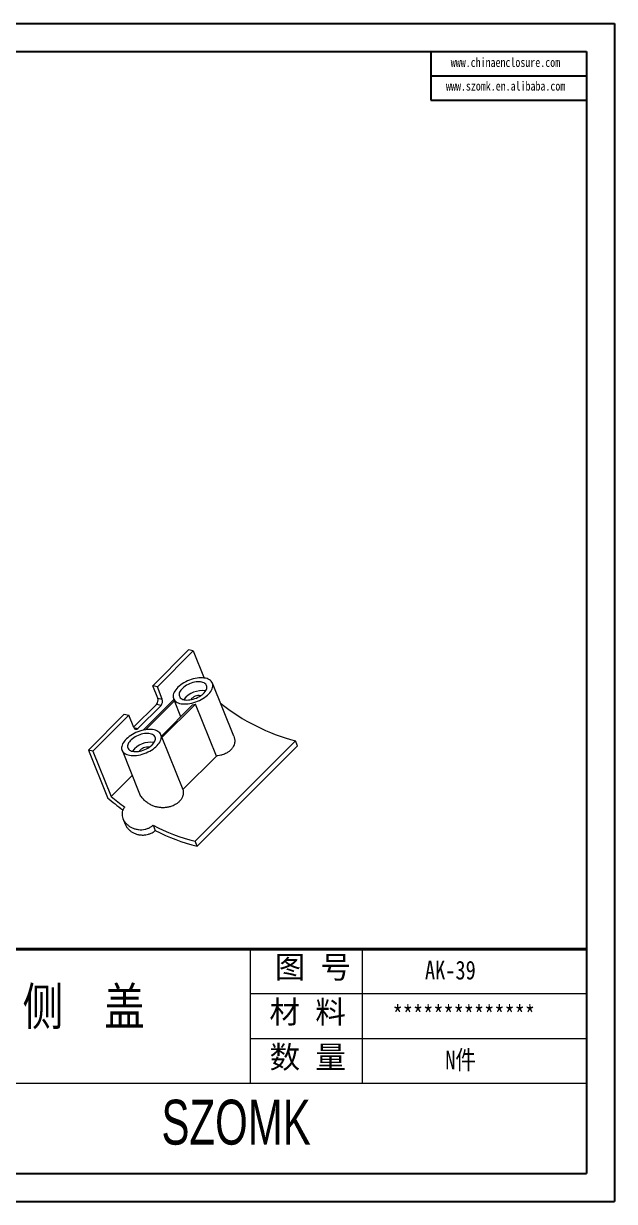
# Model space of a CAD drawing. Header units: inches. Extents: x 3440 to 5010, y 1126 to 1518.
# Drawn here: x 3678.2 to 3809.4, y 1125.7 to 1386.9 of the extents above; entities that cross this region are included whole.
import ezdxf

# ---------------------------------------------------------------- set-up
doc = ezdxf.new("R2010")
doc.units = ezdxf.units.IN
doc.header["$LTSCALE"] = 15
doc.layers.add('文字', color=81, linetype='Continuous')
doc.layers.add('粗实线', color=7, linetype='Continuous', lineweight=30)
doc.layers.add('细实线', color=3, linetype='Continuous', lineweight=9)
doc.styles.get("Standard").update_dxf_attribs({"font": 'txt', "bigfont": 'gbcbig.shx'})
doc.styles.add('宋体', font='', dxfattribs={"width": 0.8, "height": 3.5})
doc.styles.add('长仿宋', font='', dxfattribs={"width": 0.7, "height": 4})
doc.styles.get('宋体').set_extended_font_data('SimSun')
doc.styles.get('长仿宋').set_extended_font_data('SimSun')

msp = doc.modelspace()

# ---------------------------------------------------------------- linework, layer by layer
for p, q in [((3439.877, 1386.93), (3809.392, 1386.93)), ((3809.392, 1386.93), (3809.392, 1125.657)), ((3449.438, 1380.709), (3803.171, 1380.709)), ((3768.611, 1380.709), (3768.611, 1369.909)), ((3803.171, 1380.709), (3803.171, 1131.877)), ((3768.611, 1375.309), (3803.171, 1375.309)), ((3768.611, 1369.909), (3803.171, 1369.909)), ((3449.438, 1131.877), (3803.171, 1131.877)), ((3439.877, 1125.657), (3809.392, 1125.657))]:
    msp.add_line(p, q)
at = {"color": 7, "linetype": 'Continuous', "lineweight": 15}
for p, q in [((3706.915, 1240.043), (3714.886, 1248.027)), ((3707.943, 1239.821), (3715.914, 1247.805)), ((3715.914, 1247.805), (3714.886, 1248.027)), ((3715.914, 1247.805), (3718.346, 1241.759)), ((3707.943, 1239.821), (3706.915, 1240.043)), ((3708.016, 1237.306), (3706.915, 1240.043)), ((3709.044, 1237.084), (3707.943, 1239.821)), ((3724.92, 1228.826), (3720.168, 1240.64)), ((3707.729, 1235.921), (3702.682, 1230.867)), ((3711.605, 1237.006), (3704.792, 1230.183)), ((3705.339, 1230.284), (3711.736, 1236.69)), ((3708.757, 1235.699), (3707.729, 1235.921)), ((3708.016, 1237.306), (3709.044, 1237.084)), ((3708.967, 1228.554), (3716.396, 1235.994)), ((3711.54, 1237.169), (3711.697, 1236.778)), ((3713.146, 1233.186), (3711.736, 1236.69)), ((3721.039, 1224.453), (3716.396, 1235.994)), ((3692.626, 1225.733), (3700.598, 1233.717)), ((3693.654, 1225.511), (3701.625, 1233.495)), ((3700.598, 1233.717), (3701.625, 1233.495)), ((3702.727, 1230.757), (3701.625, 1233.495)), ((3703.643, 1230.578), (3708.757, 1235.699)), ((3715.774, 1235.818), (3708.858, 1228.891)), ((3708.894, 1228.801), (3708.737, 1229.192)), ((3708.967, 1228.554), (3713.61, 1217.012)), ((3692.626, 1225.733), (3696.854, 1215.221)), ((3693.654, 1225.511), (3692.626, 1225.733)), ((3693.654, 1225.511), (3697.684, 1215.49)), ((3700.109, 1225.721), (3703.853, 1216.412)), ((3716.334, 1205.543), (3738.595, 1227.836)), ((3716.775, 1204.448), (3739.036, 1226.741)), ((3739.036, 1226.741), (3738.595, 1227.836)), ((3713.61, 1217.012), (3721.039, 1224.453)), ((3702.346, 1220.159), (3697.684, 1215.49)), ((3700.311, 1210.583), (3700.824, 1209.306)), ((3707.011, 1209.138), (3707.481, 1207.969)), ((3716.775, 1204.448), (3716.334, 1205.543))]:
    msp.add_line(p, q, dxfattribs=at)
at = {"color": 8, "linetype": 'Continuous', "lineweight": 15}
msp.add_line((3702.719, 1230.777), (3703.643, 1230.578), dxfattribs=at)
at = {"color": 7, "linetype": 'Continuous', "lineweight": 15, "flags": 128}
for points in [[(3718.652, 1241.706), (3718.309, 1241.764), (3717.943, 1241.796), (3717.558, 1241.8), (3717.158, 1241.777), (3716.744, 1241.728), (3716.323, 1241.652), (3715.897, 1241.551), (3715.471, 1241.424), (3715.049, 1241.275), (3714.633, 1241.103), (3714.23, 1240.91), (3713.841, 1240.699), (3713.471, 1240.471), (3713.124, 1240.229), (3712.802, 1239.974), (3712.508, 1239.709), (3712.246, 1239.437), (3712.018, 1239.16), (3711.825, 1238.88), (3711.67, 1238.6), (3711.554, 1238.324), (3711.478, 1238.052), (3711.443, 1237.789), (3711.449, 1237.536), (3711.496, 1237.296), (3711.584, 1237.071), (3711.712, 1236.863), (3711.878, 1236.674), (3712.082, 1236.506), (3712.321, 1236.361), (3712.592, 1236.239), (3712.895, 1236.142), (3713.224, 1236.07), (3713.579, 1236.026), (3713.955, 1236.008), (3714.348, 1236.017), (3714.755, 1236.053), (3715.173, 1236.116), (3715.597, 1236.205), (3716.024, 1236.319), (3716.449, 1236.457), (3716.868, 1236.618), (3717.278, 1236.8), (3717.674, 1237.002), (3718.054, 1237.222), (3718.413, 1237.457), (3718.748, 1237.706), (3719.056, 1237.966), (3719.334, 1238.235), (3719.58, 1238.51), (3719.791, 1238.789), (3719.965, 1239.069), (3720.101, 1239.348), (3720.197, 1239.622), (3720.253, 1239.889), (3720.267, 1240.148), (3720.241, 1240.394), (3720.173, 1240.627), (3720.065, 1240.844), (3719.918, 1241.043), (3719.732, 1241.221), (3719.511, 1241.378), (3719.255, 1241.512), (3718.968, 1241.622), (3718.652, 1241.706)], [(3717.809, 1240.863), (3717.519, 1240.909), (3717.206, 1240.929), (3716.875, 1240.921), (3716.53, 1240.886), (3716.176, 1240.824), (3715.818, 1240.736), (3715.46, 1240.623), (3715.108, 1240.487), (3714.765, 1240.33), (3714.437, 1240.153), (3714.129, 1239.96), (3713.844, 1239.752), (3713.585, 1239.533), (3713.358, 1239.305), (3713.164, 1239.072), (3713.007, 1238.837), (3712.888, 1238.602), (3712.81, 1238.372), (3712.772, 1238.148), (3712.776, 1237.936), (3712.822, 1237.736), (3712.909, 1237.552), (3713.036, 1237.386), (3713.2, 1237.241), (3713.401, 1237.118), (3713.635, 1237.019), (3713.899, 1236.946), (3714.189, 1236.9), (3714.502, 1236.88), (3714.833, 1236.888), (3715.177, 1236.923), (3715.531, 1236.985), (3715.89, 1237.073), (3716.248, 1237.186), (3716.6, 1237.322), (3716.943, 1237.479), (3717.27, 1237.656), (3717.579, 1237.849), (3717.864, 1238.057), (3718.122, 1238.276), (3718.35, 1238.504), (3718.543, 1238.737), (3718.701, 1238.973), (3718.819, 1239.207), (3718.898, 1239.437), (3718.935, 1239.661), (3718.931, 1239.874), (3718.886, 1240.073), (3718.799, 1240.257), (3718.672, 1240.423), (3718.507, 1240.568), (3718.307, 1240.691), (3718.073, 1240.79), (3717.809, 1240.863)], [(3707.22, 1230.258), (3706.878, 1230.316), (3706.512, 1230.348), (3706.127, 1230.352), (3705.726, 1230.329), (3705.313, 1230.28), (3704.892, 1230.204), (3704.466, 1230.103), (3704.04, 1229.976), (3703.617, 1229.827), (3703.202, 1229.655), (3702.799, 1229.462), (3702.41, 1229.251), (3702.04, 1229.024), (3701.693, 1228.781), (3701.371, 1228.526), (3701.077, 1228.261), (3700.815, 1227.989), (3700.586, 1227.712), (3700.394, 1227.432), (3700.239, 1227.152), (3700.122, 1226.876), (3700.046, 1226.605), (3700.011, 1226.341), (3700.018, 1226.088), (3700.065, 1225.848), (3700.153, 1225.623), (3700.28, 1225.415), (3700.447, 1225.226), (3700.651, 1225.058), (3700.889, 1224.913), (3701.161, 1224.791), (3701.463, 1224.694), (3701.793, 1224.622), (3702.148, 1224.578), (3702.523, 1224.56), (3702.917, 1224.569), (3703.324, 1224.605), (3703.742, 1224.668), (3704.166, 1224.757), (3704.593, 1224.871), (3705.017, 1225.009), (3705.437, 1225.17), (3705.847, 1225.352), (3706.243, 1225.554), (3706.623, 1225.774), (3706.982, 1226.009), (3707.317, 1226.258), (3707.625, 1226.518), (3707.903, 1226.787), (3708.149, 1227.062), (3708.36, 1227.341), (3708.534, 1227.621), (3708.67, 1227.9), (3708.766, 1228.174), (3708.822, 1228.441), (3708.836, 1228.7), (3708.809, 1228.947), (3708.742, 1229.179), (3708.634, 1229.396), (3708.486, 1229.595), (3708.301, 1229.773), (3708.08, 1229.931), (3707.824, 1230.064), (3707.537, 1230.174), (3707.22, 1230.258)], [(3706.378, 1229.415), (3706.088, 1229.461), (3705.775, 1229.481), (3705.444, 1229.473), (3705.099, 1229.438), (3704.745, 1229.376), (3704.387, 1229.288), (3704.029, 1229.175), (3703.676, 1229.039), (3703.334, 1228.882), (3703.006, 1228.705), (3702.698, 1228.512), (3702.412, 1228.304), (3702.154, 1228.085), (3701.927, 1227.857), (3701.733, 1227.624), (3701.576, 1227.389), (3701.457, 1227.154), (3701.379, 1226.924), (3701.341, 1226.701), (3701.345, 1226.488), (3701.391, 1226.288), (3701.478, 1226.104), (3701.604, 1225.938), (3701.769, 1225.793), (3701.97, 1225.67), (3702.204, 1225.571), (3702.467, 1225.498), (3702.758, 1225.452), (3703.07, 1225.432), (3703.401, 1225.44), (3703.746, 1225.475), (3704.1, 1225.537), (3704.459, 1225.625), (3704.816, 1225.738), (3705.169, 1225.874), (3705.511, 1226.031), (3705.839, 1226.208), (3706.148, 1226.401), (3706.433, 1226.609), (3706.691, 1226.828), (3706.918, 1227.056), (3707.112, 1227.289), (3707.269, 1227.525), (3707.388, 1227.759), (3707.467, 1227.989), (3707.504, 1228.213), (3707.5, 1228.426), (3707.454, 1228.625), (3707.368, 1228.809), (3707.241, 1228.975), (3707.076, 1229.12), (3706.876, 1229.243), (3706.642, 1229.342), (3706.378, 1229.415)]]:
    msp.add_lwpolyline(points, dxfattribs=at)
at = {"color": 7, "linetype": 'Continuous', "lineweight": 15}
for centre, radius, start, end in [((3717.853, 1233.933), 5.025, 80.85048, 142.9732), ((3706.723, 1236.852), 1.371, 317.23862, 19.34143), ((3707.75, 1236.63), 1.371, 317.23862, 19.34143), ((3712.946, 1237.281), 1.346, 201.9127, 206.01036), ((3717.199, 1235.56), 2.316, 80.69066, 143.13302), ((3713.828, 1243.877), 8.291, 283.57674, 288.04693), ((3749.771, 1270.898), 44.489, 231.31854, 255.45055), ((3703.231, 1230.903), 0.525, 196.11006, 321.70125), ((3707.632, 1228.294), 1.36, 11.02994, 21.884), ((3706.422, 1222.485), 5.025, 80.85048, 142.9732), ((3705.768, 1224.112), 2.316, 80.69066, 143.13302), ((3737.849, 1263.364), 63.233, 229.58494, 233.56525), ((3736.453, 1261.945), 60.507, 230.15338, 233.79861), ((3724.882, 1241.598), 37.055, 241.16504, 256.66321), ((3725.534, 1241.592), 38.163, 241.768, 256.73161)]:
    msp.add_arc(centre, radius, start, end, dxfattribs=at)
for points, knots in [([(3724.918, 1228.826), (3724.957, 1228.722), (3725.034, 1228.517), (3725.1, 1228.204), (3725.132, 1227.89), (3725.123, 1227.571), (3725.062, 1227.17), (3724.898, 1226.69), (3724.58, 1226.167), (3724.15, 1225.694), (3723.697, 1225.338), (3723.259, 1225.075), (3722.842, 1224.873), (3722.433, 1224.72), (3721.937, 1224.58), (3721.493, 1224.493), (3721.153, 1224.463), (3721.039, 1224.453)], [0, 0, 0, 0, 0.0536255, 0.1055569, 0.1583528, 0.2115985, 0.2657836, 0.361864, 0.4600208, 0.5521032, 0.6458794, 0.7026087, 0.7599524, 0.8297579, 0.8719235, 0.9570166, 1, 1, 1, 1]), ([(3713.61, 1217.012), (3713.632, 1216.914), (3713.676, 1216.716), (3713.7, 1216.415), (3713.691, 1216.11), (3713.644, 1215.813), (3713.563, 1215.525), (3713.452, 1215.25), (3713.306, 1214.978), (3713.132, 1214.721), (3712.932, 1214.48), (3712.709, 1214.255), (3712.46, 1214.043), (3712.19, 1213.847), (3711.853, 1213.641), (3711.438, 1213.435), (3710.992, 1213.269), (3710.584, 1213.154), (3710.224, 1213.077), (3709.854, 1213.023), (3709.476, 1212.993), (3709.092, 1212.986), (3708.704, 1213.005), (3708.315, 1213.048), (3707.924, 1213.119), (3707.532, 1213.216), (3707.142, 1213.342), (3706.761, 1213.494), (3706.384, 1213.677), (3706.014, 1213.889), (3705.653, 1214.134), (3705.312, 1214.404), (3704.987, 1214.706), (3704.683, 1215.037), (3704.402, 1215.398), (3704.155, 1215.784), (3703.971, 1216.124), (3703.887, 1216.339), (3703.858, 1216.414)], [0, 0, 0, 0, 0.0265512, 0.0532977, 0.0806798, 0.10829, 0.1336829, 0.1594683, 0.1854552, 0.2118587, 0.2362733, 0.2608626, 0.2858149, 0.3109534, 0.3351082, 0.3717154, 0.4089, 0.4334265, 0.4581154, 0.4830492, 0.5083126, 0.5338339, 0.5596784, 0.5856829, 0.6120085, 0.6394805, 0.6671189, 0.6952544, 0.7235508, 0.7538377, 0.7843068, 0.8153261, 0.8465266, 0.8797601, 0.9132092, 0.9473436, 0.9817202, 1, 1, 1, 1]), ([(3700.716, 1213.12), (3700.568, 1212.971), (3700.447, 1212.807), (3700.258, 1212.453), (3700.19, 1212.262), (3700.109, 1211.873), (3700.096, 1211.671), (3700.118, 1211.268), (3700.154, 1211.068), (3700.268, 1210.673), (3700.348, 1210.478), (3700.543, 1210.105), (3700.659, 1209.925), (3700.927, 1209.582), (3701.077, 1209.42), (3701.405, 1209.12), (3701.583, 1208.982), (3701.968, 1208.73), (3702.173, 1208.618), (3702.599, 1208.426), (3702.821, 1208.346), (3703.286, 1208.219), (3703.526, 1208.173), (3704.006, 1208.119), (3704.249, 1208.111), (3704.739, 1208.133), (3704.982, 1208.164), (3705.45, 1208.264), (3705.679, 1208.333), (3706.116, 1208.509), (3706.318, 1208.613), (3706.691, 1208.852), (3706.862, 1208.989), (3707.011, 1209.138)], [0, 0, 0, 0, 0.0625, 0.0625, 0.125, 0.125, 0.1875, 0.1875, 0.25, 0.25, 0.3125, 0.3125, 0.375, 0.375, 0.4375, 0.4375, 0.5, 0.5, 0.5625, 0.5625, 0.625, 0.625, 0.6875, 0.6875, 0.75, 0.75, 0.8125, 0.8125, 0.875, 0.875, 0.9375, 0.9375, 1, 1, 1, 1]), ([(3700.826, 1209.307), (3700.854, 1209.24), (3700.951, 1209.006), (3701.137, 1208.704), (3701.374, 1208.398), (3701.583, 1208.171), (3701.821, 1207.952), (3702.083, 1207.747), (3702.367, 1207.561), (3702.67, 1207.396), (3702.992, 1207.252), (3703.334, 1207.131), (3703.68, 1207.039), (3704.027, 1206.975), (3704.371, 1206.937), (3704.724, 1206.925), (3705.066, 1206.939), (3705.497, 1206.989), (3705.909, 1207.081), (3706.291, 1207.213), (3706.642, 1207.363), (3706.96, 1207.542), (3707.217, 1207.732), (3707.367, 1207.858), (3707.443, 1207.932), (3707.481, 1207.969)], [0, 0, 0, 0, 0.0307611, 0.1077261, 0.1467888, 0.1890822, 0.2316508, 0.2750898, 0.3188325, 0.3622605, 0.4060108, 0.4508218, 0.4960203, 0.5369694, 0.5782445, 0.6206013, 0.6633556, 0.7005913, 0.7765247, 0.8153545, 0.8497508, 0.9198137, 0.9555818, 0.9777554, 1, 1, 1, 1])]:
    msp.add_open_spline(points, degree=3, knots=knots, dxfattribs=at)
at = {"layer": '粗实线', "color": 7, "lineweight": 40}
msp.add_line((3803.171, 1181.644), (3653.872, 1181.644), dxfattribs=at)
at = {"layer": '细实线', "color": 7}
for p, q in [((3728.522, 1181.644), (3728.522, 1151.784)), ((3753.405, 1181.644), (3753.405, 1151.993)), ((3803.171, 1171.691), (3728.522, 1171.691)), ((3803.171, 1161.737), (3728.522, 1161.737)), ((3803.171, 1151.784), (3579.223, 1151.784))]:
    msp.add_line(p, q, dxfattribs=at)

# ---------------------------------------------------------------- texts
at = {"layer": '文字', "color": 0, "attachment_point": 1, "style": '宋体'}
for s, insert, char_height, width in [('www.chinaenclosure.com', (3773.064, 1379.342), 2.02752, 35.62158), ('www.szomk.en.alibaba.com', (3772.004, 1374.091), 2.02752, 35.62158), ('{\\H1.111x;AK-39}', (3767.331, 1179.044), 3.73248, 43.15166), ('侧  盖', (3678.034, 1173.051), 8.2944, 106.04092), ('{\\H1.111x;**************}', (3760.152, 1169.091), 3.73248, 43.15166), ('{\\H1.111x;N件}', (3771.846, 1159.137), 3.73248, 43.15166)]:
    msp.add_mtext(s, dxfattribs=dict(at, insert=insert, char_height=char_height, width=width))
at = {"layer": '粗实线', "insert": (3708.858, 1148.22), "char_height": 9.95328, "width": 111.61619, "attachment_point": 1, "style": '长仿宋'}
msp.add_mtext('{\\fSTXinwei|b0|i0|c134|p2;SZOMK}', dxfattribs=at)
at = {"layer": '细实线', "color": 7, "char_height": 4.97664, "attachment_point": 1}
for s, insert, width in [('{\\fSimSun|b0|i0|c134|p54;图 号}', (3733.994, 1180.133), 24.8832), ('{\\fSimSun|b0|i0|c134|p54;材 料   }', (3732.814, 1170.18), 24.8832), ('{\\fSimSun|b0|i0|c134|p54;数 量}', (3732.839, 1160.177), 22.48509)]:
    msp.add_mtext(s, dxfattribs=dict(at, insert=insert, width=width))

doc.saveas('drawing.dxf')
